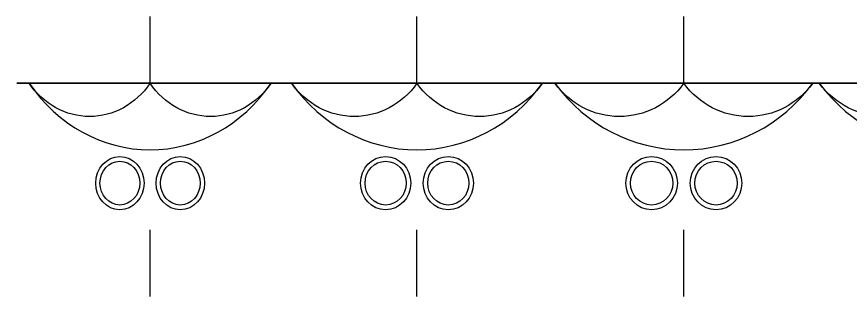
# Model space of a CAD drawing. Header units: inches. Extents: x -100 to 120, y -116 to 15.
# Drawn here: x -100 to -37.5, y -6 to 15 of the extents above; entities that cross this region are included whole.
import ezdxf

# ---------------------------------------------------------------- set-up
doc = ezdxf.new("R2010")
doc.units = ezdxf.units.IN
doc.header["$MEASUREMENT"] = 0

msp = doc.modelspace()

# ---------------------------------------------------------------- linework, layer by layer
at = {"extrusion": (-0.422618, -2.18122e-17, 0.906308)}
for p, q in [((-90, 10), (-90, 15)), ((-90, 10), (-99.063, 10, -4.226)), ((-90, -6), (-90, -1))]:
    msp.add_line(p, q, dxfattribs=at)
at = {"extrusion": (-0.34202, -1.404e-17, 0.939693)}
for p, q in [((-70, 10), (-70, 15)), ((-70, 10), (-79.397, 10, -3.42)), ((-70, -6), (-70, -1))]:
    msp.add_line(p, q, dxfattribs=at)
at = {"extrusion": (-0.258819, -7.9327e-18, 0.965926)}
for p, q in [((-50, 10), (-50, 15)), ((-50, 10), (-59.659, 10, -2.588)), ((-50, -6), (-50, -1))]:
    msp.add_line(p, q, dxfattribs=at)
at = {"extrusion": (-9.55065e-16, -1, -3.47672e-16)}
for p, q in [((-90, 10), (-99.063, 10, -4.226)), ((-80.937, 10, 4.226), (-90, 10))]:
    msp.add_line(p, q, dxfattribs=at)
at = {"extrusion": (-1.00202e-15, -1, -2.62224e-16)}
for p, q in [((-70, 10), (-79.397, 10, -3.42)), ((-60.603, 10, 3.42), (-70, 10))]:
    msp.add_line(p, q, dxfattribs=at)
at = {"extrusion": (-1.04135e-15, -1, -1.73008e-16)}
for p, q in [((-50, 10), (-59.659, 10, -2.588)), ((-40.341, 10, 2.588), (-50, 10))]:
    msp.add_line(p, q, dxfattribs=at)
at = {"extrusion": (-1.07276e-15, -1, -8.07038e-17)}
msp.add_line((-30, 10), (-39.848, 10, -1.736), dxfattribs=at)
at = {"extrusion": (-0.173648, -3.53686e-18, 0.984808)}
msp.add_line((-30, 10), (-39.848, 10, -1.736), dxfattribs=at)
at = {"extrusion": (-0.422618, -2.18122e-17, 0.906308), "elevation": 38.036}
msp.add_lwpolyline([(-10, -81.568, -0.5), (-10, -91.568, 0.5), (-10, -71.568, -0.5)], format="xyb", close=True, dxfattribs=at)
at = {"extrusion": (-0.34202, -1.404e-17, 0.939693), "elevation": 23.941}
msp.add_lwpolyline([(-10, -65.778, -0.5), (-10, -75.778, 0.5), (-10, -55.778, -0.5)], format="xyb", close=True, dxfattribs=at)
at = {"extrusion": (-0.258819, -7.9327e-18, 0.965926), "elevation": 12.941}
msp.add_lwpolyline([(-10, -48.296, -0.5), (-10, -58.296, 0.5), (-10, -38.296, -0.5)], format="xyb", close=True, dxfattribs=at)
at = {"extrusion": (-0.173648, -3.53686e-18, 0.984808), "elevation": 5.209}
msp.add_lwpolyline([(-10, -29.544, -0.5), (-10, -39.544, 0.5), (-10, -19.544, -0.5)], format="xyb", close=True, dxfattribs=at)
at = {"extrusion": (-9.55065e-16, -1, -3.47672e-16)}
msp.add_circle((-90, 0, -10), 10, dxfattribs=at)
at = {"extrusion": (-1.00202e-15, -1, -2.62224e-16)}
msp.add_circle((-70, 0, -10), 10, dxfattribs=at)
at = {"extrusion": (-1.04135e-15, -1, -1.73008e-16)}
msp.add_circle((-50, 0, -10), 10, dxfattribs=at)
at = {"extrusion": (-1.07276e-15, -1, -8.07038e-17)}
msp.add_circle((-30, 0, -10), 10, dxfattribs=at)
at = {"extrusion": (-0.422618, -2.18122e-17, 0.906308)}
for centre, radius in [((-2.5, -84.068, 38.036), 2), ((-2.5, -79.068, 38.036), 2), ((-2.5, -84.068, 38.036), 1.644), ((-2.5, -79.068, 38.036), 1.644)]:
    msp.add_circle(centre, radius, dxfattribs=at)
at = {"extrusion": (-0.34202, -1.404e-17, 0.939693)}
for centre, radius in [((-2.5, -68.278, 23.941), 2), ((-2.5, -63.278, 23.941), 2), ((-2.5, -68.278, 23.941), 1.644), ((-2.5, -63.278, 23.941), 1.644)]:
    msp.add_circle(centre, radius, dxfattribs=at)
at = {"extrusion": (-0.258819, -7.9327e-18, 0.965926)}
for centre, radius in [((-2.5, -50.796, 12.941), 2), ((-2.5, -45.796, 12.941), 2), ((-2.5, -50.796, 12.941), 1.644), ((-2.5, -45.796, 12.941), 1.644)]:
    msp.add_circle(centre, radius, dxfattribs=at)

doc.saveas('drawing.dxf')
